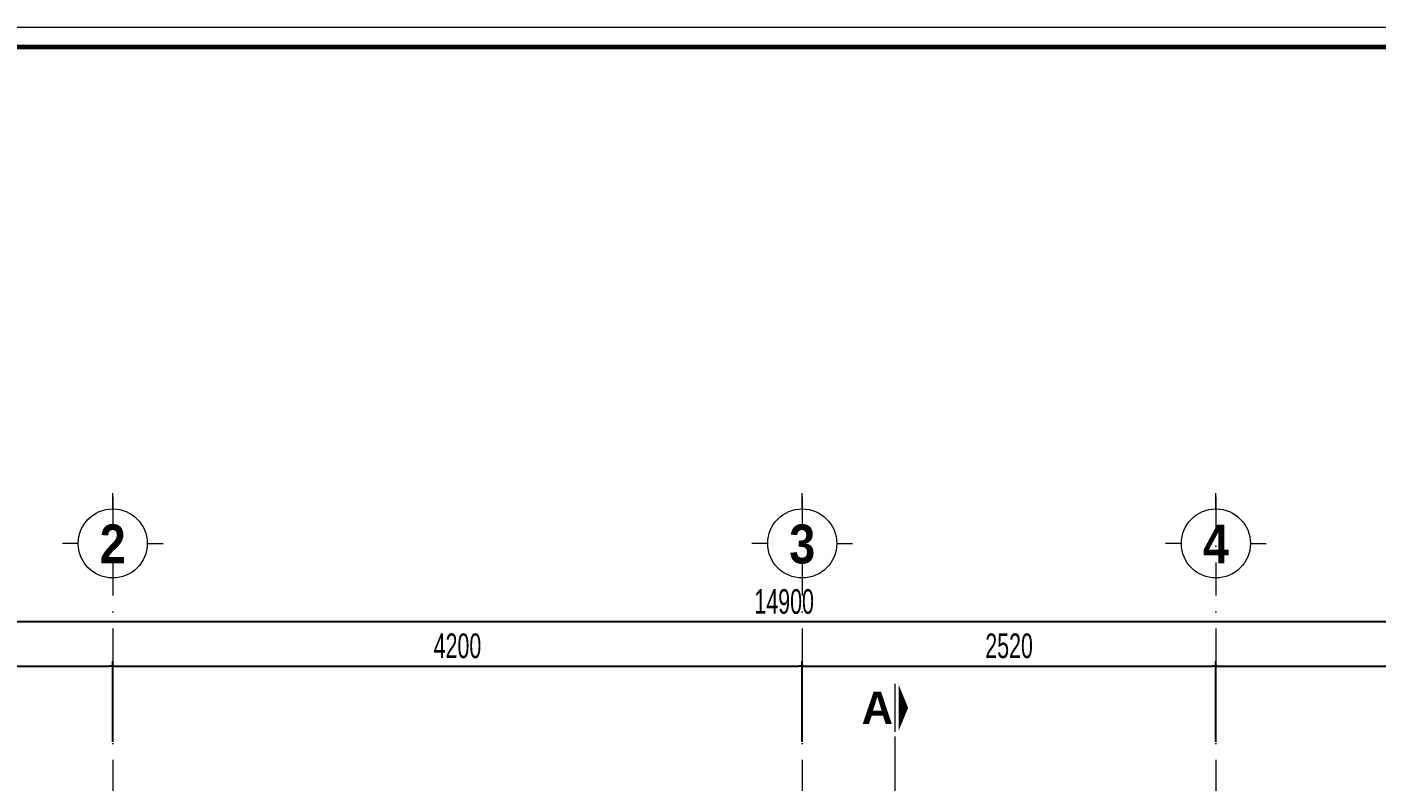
# Model space of a CAD drawing. Header units: millimetres. Extents: x 2565303 to 2664360, y -865723 to -262051.
# Drawn here: x 2637000 to 2645218, y -435941 to -431351 of the extents above; entities that cross this region are included whole.
import ezdxf
from ezdxf.enums import TextEntityAlignment as Align

# ---------------------------------------------------------------- set-up
doc = ezdxf.new("R2010")
doc.units = ezdxf.units.MM
doc.header["$LTSCALE"] = 10
doc.header["$MEASUREMENT"] = 0
doc.linetypes.add('DASHDOT', pattern=[1, 0.5, -0.25, 0, -0.25])
doc.linetypes.add('HIDDEN', pattern=[9.525, 6.35, -3.175])
doc.layers.get('0').update_dxf_attribs({"linetype": 'CONTINUOUS'})
doc.layers.get('DEFPOINTS').update_dxf_attribs({"color": 10, "linetype": 'CONTINUOUS'})
for name, color, linetype, lineweight in [('-thay1', 7, 'CONTINUOUS', 18), ('LC Dim', 8, 'CONTINUOUS', 13), ('LC ISO', 153, 'CONTINUOUS', 13), ('LC Khac', 4, 'CONTINUOUS', 9), ('LC MANH DUT', 35, 'HIDDEN', 5), ('LC Net manh', 250, 'CONTINUOUS', 5), ('LC Net truc', 134, 'DASHDOT', 5), ('LC Text1', 20, 'CONTINUOUS', 13)]:
    doc.layers.add(name, color=color, linetype=linetype, lineweight=lineweight)
doc.layers.add('Khungten_LCDI', color=7, linetype='CONTINUOUS')
doc.layers.add('M3', color=3, linetype='CONTINUOUS')
doc.styles.add('HOATBIF', font='hoatbif.shx', dxfattribs={"width": 0.65})
doc.styles.add('Khungten', font='', dxfattribs={"width": 0.9, "height": 5000})
doc.styles.add('LC 1', font='')
doc.styles.add('Title', font='', dxfattribs={"width": 0.8})
doc.styles.get('Khungten').set_extended_font_data('.VnAvantH')
doc.styles.get('LC 1').set_extended_font_data('.VnAvantH', bold=True)
doc.styles.get('Title').set_extended_font_data('.VnBlackH')
doc.dimstyles.new('1-100 (1-60)', dxfattribs={"dimscale": 60, "dimtxt": 2.5, "dimasz": 0.35, "dimexe": 0.5, "dimexo": 0, "dimgap": 0.8, "dimtad": 1, "dimdec": 0, "dimzin": 0, "dimdsep": 46, "dimtxsty": 'HOATBIF', "dimblk1": 'DOT', "dimblk2": 'DOT', "dimsah": 1, "dimcen": -1, "dimdle": 1, "dimclrd": 256, "dimclre": 256, "dimclrt": 4, "dimadec": 3, "dimazin": 2, "dimtfac": 0.333333, "dimtdec": 0, "dimtix": 1, "dimtmove": 2, "dimatfit": 3, "dimldrblk": 'DOT', "dimfxl": 1, "dimtvp": 0.833333, "dimtolj": 1, "dimtzin": 0, "dimarcsym": 0})

# ---------------------------------------------------------------- blocks, each defined once
blk = doc.blocks.new('DOT')
at = {"layer": 'M3', "color": 0, "linetype": 'ByBlock'}
blk.add_line((-0.5, 0), (-1, 0), dxfattribs=at)
at = {"layer": 'M3', "color": 0, "linetype": 'ByBlock', "const_width": 0.5}
blk.add_lwpolyline([(-0.25, 0, 1), (0.25, 0, 1)], format="xyb", close=True, dxfattribs=at)
blk = doc.blocks.new('*D69')
at = {"layer": 'DEFPOINTS', "color": 0, "transparency": 16777216}
for p in [(2637522.7, -435241.8), (2634802.7, -435701.6), (2637522.7, -435701.6)]:
    blk.add_point(p, dxfattribs=at)
at = {"layer": 'LC Dim', "lineweight": -2, "transparency": 16777216}
for p, q in [((2634802.7, -435701.6), (2634802.7, -435211.8)), ((2634823.7, -435241.8), (2637501.7, -435241.8)), ((2637522.7, -435701.6), (2637522.7, -435211.8))]:
    blk.add_line(p, q, dxfattribs=at)
at = {"layer": 'LC Dim', "lineweight": -2, "transparency": 16777216, "xscale": 21, "yscale": 21, "zscale": 21, "rotation": 180}
blk.add_blockref('DOT', (2634802.7, -435241.8), dxfattribs=at)
at = {"layer": 'LC Dim', "lineweight": -2, "transparency": 16777216, "xscale": 21, "yscale": 21, "zscale": 21}
blk.add_blockref('DOT', (2637522.7, -435241.8), dxfattribs=at)
at = {"layer": 'LC Dim', "color": 4, "transparency": 16777216, "insert": (2636162.7, -435118.8), "char_height": 150, "attachment_point": 5, "style": 'HOATBIF'}
blk.add_mtext('\\A1;2720', dxfattribs=at)
blk = doc.blocks.new('*D70')
at = {"layer": 'DEFPOINTS', "color": 0, "transparency": 16777216}
for p in [(2641722.7, -435241.8), (2637522.7, -435701.6), (2641722.7, -435701.6)]:
    blk.add_point(p, dxfattribs=at)
at = {"layer": 'LC Dim', "lineweight": -2, "transparency": 16777216}
for p, q in [((2637522.7, -435701.6), (2637522.7, -435211.8)), ((2637543.7, -435241.8), (2641701.7, -435241.8)), ((2641722.7, -435701.6), (2641722.7, -435211.8))]:
    blk.add_line(p, q, dxfattribs=at)
at = {"layer": 'LC Dim', "lineweight": -2, "transparency": 16777216, "xscale": 21, "yscale": 21, "zscale": 21, "rotation": 180}
blk.add_blockref('DOT', (2637522.7, -435241.8), dxfattribs=at)
at = {"layer": 'LC Dim', "lineweight": -2, "transparency": 16777216, "xscale": 21, "yscale": 21, "zscale": 21}
blk.add_blockref('DOT', (2641722.7, -435241.8), dxfattribs=at)
at = {"layer": 'LC Dim', "color": 4, "transparency": 16777216, "insert": (2639622.7, -435118.8), "char_height": 150, "attachment_point": 5, "style": 'HOATBIF'}
blk.add_mtext('\\A1;4200', dxfattribs=at)
blk = doc.blocks.new('*D71')
at = {"layer": 'DEFPOINTS', "color": 0, "transparency": 16777216}
for p in [(2644242.7, -435241.8), (2641722.7, -435701.6), (2644242.7, -435701.6)]:
    blk.add_point(p, dxfattribs=at)
at = {"layer": 'LC Dim', "lineweight": -2, "transparency": 16777216}
for p, q in [((2641722.7, -435701.6), (2641722.7, -435211.8)), ((2641743.7, -435241.8), (2644221.7, -435241.8)), ((2644242.7, -435701.6), (2644242.7, -435211.8))]:
    blk.add_line(p, q, dxfattribs=at)
at = {"layer": 'LC Dim', "lineweight": -2, "transparency": 16777216, "xscale": 21, "yscale": 21, "zscale": 21, "rotation": 180}
blk.add_blockref('DOT', (2641722.7, -435241.8), dxfattribs=at)
at = {"layer": 'LC Dim', "lineweight": -2, "transparency": 16777216, "xscale": 21, "yscale": 21, "zscale": 21}
blk.add_blockref('DOT', (2644242.7, -435241.8), dxfattribs=at)
at = {"layer": 'LC Dim', "color": 4, "transparency": 16777216, "insert": (2642982.7, -435118.8), "char_height": 150, "attachment_point": 5, "style": 'HOATBIF'}
blk.add_mtext('\\A1;2520', dxfattribs=at)
blk = doc.blocks.new('*D72')
at = {"layer": 'DEFPOINTS', "color": 0, "transparency": 16777216}
for p in [(2648582.7, -435241.8), (2644242.7, -435701.6), (2648582.7, -435701.6)]:
    blk.add_point(p, dxfattribs=at)
at = {"layer": 'LC Dim', "lineweight": -2, "transparency": 16777216}
for p, q in [((2644242.7, -435701.6), (2644242.7, -435211.8)), ((2644263.7, -435241.8), (2648561.7, -435241.8)), ((2648582.7, -435701.6), (2648582.7, -435211.8))]:
    blk.add_line(p, q, dxfattribs=at)
at = {"layer": 'LC Dim', "lineweight": -2, "transparency": 16777216, "xscale": 21, "yscale": 21, "zscale": 21, "rotation": 180}
blk.add_blockref('DOT', (2644242.7, -435241.8), dxfattribs=at)
at = {"layer": 'LC Dim', "lineweight": -2, "transparency": 16777216, "xscale": 21, "yscale": 21, "zscale": 21}
blk.add_blockref('DOT', (2648582.7, -435241.8), dxfattribs=at)
at = {"layer": 'LC Dim', "color": 4, "transparency": 16777216, "insert": (2646412.7, -435118.8), "char_height": 150, "attachment_point": 5, "style": 'HOATBIF'}
blk.add_mtext('\\A1;4340', dxfattribs=at)
blk = doc.blocks.new('*D74')
at = {"layer": 'DEFPOINTS', "color": 0, "transparency": 16777216}
for p in [(2633792.7, -434972.1), (2633792.7, -435701.6), (2648692.7, -435701.6)]:
    blk.add_point(p, dxfattribs=at)
at = {"layer": 'LC Dim', "lineweight": -2, "transparency": 16777216}
for p, q in [((2633792.7, -435701.6), (2633792.7, -434942.1)), ((2648692.7, -435701.6), (2648692.7, -434942.1)), ((2648671.7, -434972.1), (2633813.7, -434972.1))]:
    blk.add_line(p, q, dxfattribs=at)
at = {"layer": 'LC Dim', "lineweight": -2, "transparency": 16777216, "xscale": 21, "yscale": 21, "zscale": 21, "rotation": 180}
blk.add_blockref('DOT', (2633792.7, -434972.1), dxfattribs=at)
at = {"layer": 'LC Dim', "lineweight": -2, "transparency": 16777216, "xscale": 21, "yscale": 21, "zscale": 21}
blk.add_blockref('DOT', (2648692.7, -434972.1), dxfattribs=at)
at = {"layer": 'LC Dim', "color": 4, "transparency": 16777216, "insert": (2641612.7, -434849.1), "char_height": 150, "attachment_point": 5, "style": 'HOATBIF'}
blk.add_mtext('\\A1;14900', dxfattribs=at)
blk = doc.blocks.new('lcdi fix')
at = {"layer": 'DEFPOINTS', "lineweight": 0}
blk.add_lwpolyline([(-1200, -14850), (-1200, 14850), (40800, 14850), (40800, -14850)], close=True, dxfattribs=at)
at = {"layer": 'Khungten_LCDI', "color": 5, "lineweight": 60}
blk.add_lwpolyline([(0, -14650), (0, 14650), (40600, 14650), (40600, -14650)], close=True, dxfattribs=at)
at = {"color": 7, "style": 'Khungten', "width": 0.8}
for tag, p in [('REVISION', (39499, -10746)), ('NGAYHT', (39546, -11609))]:
    blk.add_attdef(tag, text='', height=200, dxfattribs=at).set_placement(p, align=Align.CENTER)
at = {"layer": 'LC Text1', "style": 'Title', "width": 1.485915}
for tag, p, p2 in [('TENBANVE1', (36913, -8886), (40339, -8886)), ('TENBANVE2', (36913, -9562), (40339, -9562))]:
    blk.add_attdef(tag, text='', height=250, dxfattribs=at).set_placement(p, p2, align=Align.FIT)
at = {"layer": 'LC Text1', "style": 'Title', "width": 0.7}
blk.add_attdef('SOBANVE', text='', height=250, dxfattribs=at).set_placement((39562, -13896), align=Align.CENTER)
blk = doc.blocks.new('TTRUC')
at = {"layer": 'LC ISO'}
for p, q in [((0, 6.95), (0, 10.13)), ((-6.95, 0), (-10.13, 0)), ((6.95, 0), (10.13, 0)), ((0, -6.95), (0, -10.13))]:
    blk.add_line(p, q, dxfattribs=at)
at = {"layer": 'LC Net manh'}
blk.add_circle((0, 0), 6.95, dxfattribs=at)
blk = doc.blocks.new('*U264')
at = {"layer": 'LC Khac', "color": 1, "ltscale": 2}
for p, q in [((0, 485), (0, 0)), ((0, -8196), (0, -8682))]:
    blk.add_line(p, q, dxfattribs=at)
for points in [[(134, 243, 0, 471, 0), (37, 243, 275, 275, 0)], [(134, -8439, 0, 471, 0), (37, -8439, 275, 275, 0)]]:
    blk.add_lwpolyline(points, format="xyseb", dxfattribs=at)
at = {"layer": 'LC MANH DUT', "ltscale": 200}
blk.add_line((0, -49), (0, -8152), dxfattribs=at)
at = {"ltscale": 2, "style": 'LC 1'}
for p in [(-179, 243), (-179, -8439)]:
    blk.add_attdef('LC', text='', height=330, dxfattribs=at).set_placement(p, align=Align.MIDDLE_CENTER)

msp = doc.modelspace()

# ---------------------------------------------------------------- linework, layer by layer
at = {"layer": 'LC Net truc', "ltscale": 40}
for p, q in [((2637522.7, -434211.5), (2637522.7, -442338.8)), ((2641722.7, -434211.5), (2641722.7, -442338.8)), ((2644242.7, -434211.5), (2644242.7, -442338.8))]:
    msp.add_line(p, q, dxfattribs=at)

# ---------------------------------------------------------------- block references
at = {"layer": '-thay1', "xscale": 0.6000000155618181, "yscale": 0.6000000155618181, "zscale": 0.6000000155618181}
msp.add_blockref('lcdi fix', (2630355.3, -440260.8), dxfattribs=at)
ref = msp.add_blockref('*U264', (2642287.3, -435640.9), dxfattribs=dict(xscale=0.5999999999992269, yscale=0.5999999999992269, zscale=0.5999999999992269))
ref.add_attrib('LC', 'A', dxfattribs={"ltscale": 2, "height": 198, "style": 'LC 1'}).set_placement((2642180.2, -440704.3), align=Align.MIDDLE_CENTER)
ref.add_attrib('LC', 'A', dxfattribs={"ltscale": 2, "height": 198, "style": 'LC 1'}).set_placement((2642180.2, -435495.3), align=Align.MIDDLE_CENTER)
at = {"layer": 'LC ISO', "xscale": 30.23532588053422, "yscale": 30.23532588053422, "zscale": 30.23532588053422}
for p in [(2637522.7, -434494.6), (2641722.7, -434494.6), (2644242.7, -434494.6)]:
    msp.add_blockref('TTRUC', p, dxfattribs=at)

# ---------------------------------------------------------------- texts
at = {"layer": 'LC Text1', "ltscale": 0.2, "style": 'LC 1', "width": 0.9}
for s, p in [('2', (2637522.7, -434687.2)), ('3', (2641722.7, -434687.2)), ('4', (2644242.7, -434687.2))]:
    msp.add_text(s, height=236.7, dxfattribs=at).set_placement(p, align=Align.BOTTOM_CENTER)

# ---------------------------------------------------------------- dimensions: what is measured, and where the dimension line sits
at = {"layer": 'LC Dim'}
dim = msp.add_linear_dim(base=(2633792.7, -434972.1), p1=(2648692.7, -435701.6), p2=(2633792.7, -435701.6), dimstyle='1-100 (1-60)', dxfattribs=at)
dim.commit()
dim.dimension.update_dxf_attribs({"geometry": '*D74', "text_midpoint": (2641612.7, -434849.1), "dimtype": 160})
for base, p1, p2, picture, middle in [((2637522.7, -435241.8), (2634802.7, -435701.6), (2637522.7, -435701.6), '*D69', (2636162.7, -435118.8)), ((2641722.7, -435241.8), (2637522.7, -435701.6), (2641722.7, -435701.6), '*D70', (2639622.7, -435118.8)), ((2644242.7, -435241.8), (2641722.7, -435701.6), (2644242.7, -435701.6), '*D71', (2642982.7, -435118.8)), ((2648582.7, -435241.8), (2644242.7, -435701.6), (2648582.7, -435701.6), '*D72', (2646412.7, -435118.8))]:
    dim = msp.add_linear_dim(base=base, p1=p1, p2=p2, dimstyle='1-100 (1-60)', dxfattribs=at)
    dim.commit()
    dim.dimension.update_dxf_attribs({"geometry": picture, "text_midpoint": middle})

doc.saveas('drawing.dxf')
